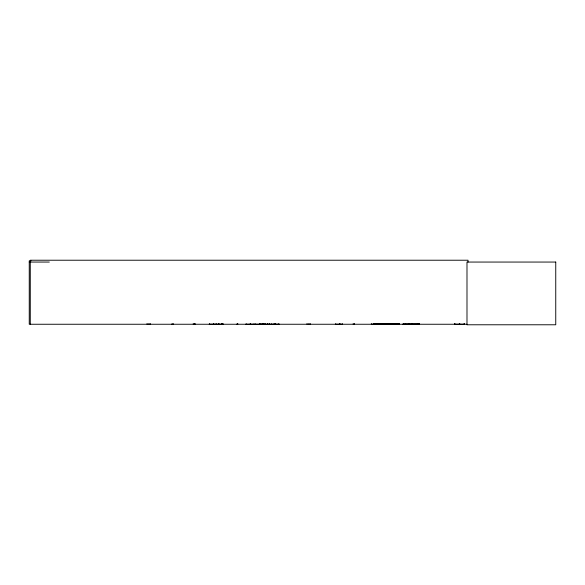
<?xml version="1.0" encoding="UTF-8"?>
<svg xmlns="http://www.w3.org/2000/svg" width="585" height="585" viewBox="0 0 585 585"><rect width="100%" height="100%" fill="white"/><g stroke="black" fill="none" stroke-linecap="round" stroke-linejoin="round"><path stroke-width="0.88" d="M464.168 324.229L464.168 323.732M245.985 324.251L254.08 324.185L254.117 323.732M237.02 324.2L237.21 323.776M335.337 324.251L342.305 324.185M209.211 324.185L223.134 324.229M390.202 323.893L390.158 324.2M171.654 324.229L172.048 324.185M402.816 324.222L419.489 324.222L402.816 324.222L419.087 324.097M417.844 323.754L417.873 324.097M419.189 324.236L419.357 323.754M403.321 324.251L403.496 324.251M409.091 323.754L409.12 324.097M412.045 323.973L412.045 323.754M404.059 324.251L403.723 324.236M216.106 324.185L216.15 323.776L216.201 324.251M271.33 324.185L255.228 324.229L255.228 323.732M405.529 324.236L405.88 324.251M409.478 324.251L409.697 324.097M411.284 324.251L411.635 324.236M31.078 260.881L29.25 260.881L29.25 324.251L467.108 324.251M29.25 262.058L49.315 262.058M374.78 323.841L399.584 323.841M394.041 324.2L380.638 324.251M374.758 323.995L386.517 323.995M387.855 323.995L399.606 324.01M399.599 324.214L371.409 324.185M393.961 323.863L393.946 324.251M384.338 324.251L384.433 324.2M279.191 324.185L273.093 324.185M222.943 324.185L222.9 323.776M418.231 324.236L417.851 323.973M454.823 324.185L454.823 323.732M468.022 262.058L468.022 260.223L30.281 260.223L30.281 324.251M464.227 323.732L464.234 324.251L454.757 324.229L454.764 323.732M459.678 323.6L459.678 324.251M459.634 323.6L459.634 324.251M459.357 323.6L459.305 324.251M390.992 323.863L390.992 324.251M387.292 323.863L387.292 324.251M383.599 323.863L383.599 324.251M378.012 323.732L378.012 324.251M374.049 323.6L374.049 324.251M373.815 323.6L373.815 324.251M371.321 323.732L371.321 324.251M354.525 323.468L354.525 324.251M353.23 323.468L353.23 324.251M342.393 323.732L342.393 324.251M339.9 323.6L339.9 324.251M339.666 323.6L339.666 324.251M335.702 323.732L335.702 324.251M310.174 323.468L310.174 324.251M308.88 323.468L308.88 324.251M307.052 323.468L307.052 324.251M278.818 323.732L278.818 324.251M275.184 323.6L275.184 324.251M274.979 323.6L274.979 324.251M272.99 323.732L272.99 324.251M271.433 323.732L271.433 324.251M269.444 323.6L269.444 324.251M269.239 323.6L269.239 324.251M265.605 323.732L265.605 324.251M264.632 323.732L264.632 324.251M263.33 323.6L263.33 324.251M263.053 323.6L263.053 324.251M262.46 323.732L262.431 324.251M261.926 323.6L261.926 324.251M260.091 323.6L260.091 324.251M259.769 323.6L259.769 324.251M259.469 323.732L259.469 324.251M250.526 323.6L250.526 324.251M250.256 323.6L250.256 324.251M246.124 323.732L246.124 324.251M237.781 323.6L237.788 324.251M237.276 323.732L237.247 324.251M222.848 323.732L222.848 324.251M222.614 323.732L222.549 324.251M221.539 323.6L221.532 324.251M218.9 323.6L218.9 324.251M218.673 323.6L218.673 324.251M213.73 323.6L213.73 324.251M213.496 323.6L213.496 324.251M209.547 323.732L209.547 324.251M195.097 323.468L195.097 324.251M194.564 323.468L194.564 324.251M193.269 323.468L193.269 324.251M173.255 323.6L173.255 324.251M172.18 323.732L172.239 324.251M150.213 323.468L150.213 324.251M148.919 323.468L148.919 324.251M147.091 323.468L147.091 324.251M406.261 323.973L406.261 323.973M555.75 262.058L466.991 262.058L466.991 324.777L555.75 324.777L555.75 262.058M267.499 324.185L267.477 323.776L267.462 324.251"/></g></svg>
